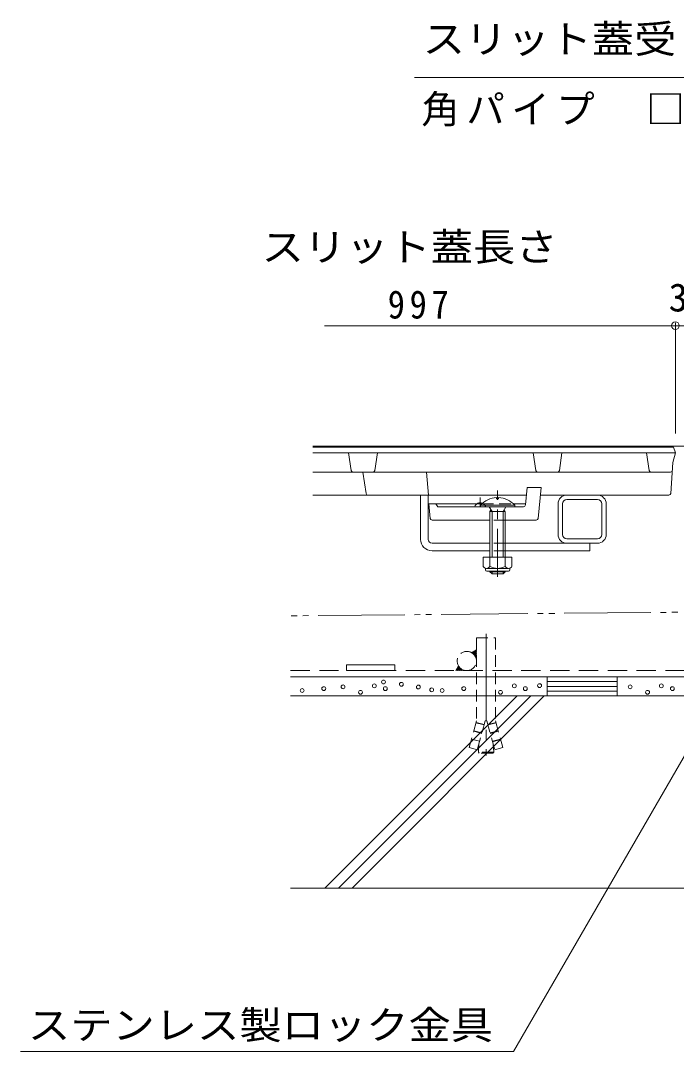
# Model space of a CAD drawing. Units: millimetres at full size, sheet at 1:5; details may follow other scales. Extents: x -1782 to 1922, y -1359 to 1336.
# Drawn here: x -1782 to -1441, y -907 to -370 of the extents above; entities that cross this region are included whole.
import ezdxf
from ezdxf.enums import TextEntityAlignment as Align

# ---------------------------------------------------------------- set-up
doc = ezdxf.new("R2010")
doc.units = ezdxf.units.MM
doc.header["$LTSCALE"] = 5
doc.header["$PDMODE"] = 32
doc.header["$PDSIZE"] = 4
for name, pattern in [('CHAIN1', [8, 5, -1, 1, -1]), ('CHAIN2', [12, 9, -1, 1, -1]), ('DASHED1', [1.8, 1.2, -0.6]), ('DASHED2', [3, 2, -1]), ('DOUBLE_CHAIN2', [12.8, 9, -1, 0.6, -0.6, 0.6, -1])]:
    doc.linetypes.add(name, pattern=pattern)
for name, color, linetype, lineweight in [('4-0_通り芯', 7, 'Continuous', 9), ('4-2_給水施設', 3, 'Continuous', 9), ('4-4_ハッチ', 7, 'Continuous', 9), ('4-5_図形', 7, 'Continuous', 9), ('4-E_補助線（青）', 7, 'Continuous', 9)]:
    doc.layers.add(name, color=color, linetype=linetype, lineweight=lineweight)
doc.styles.add('ＭＳ ゴシック', font='')
doc.styles.get('ＭＳ ゴシック').set_extended_font_data('MS Gothic')

msp = doc.modelspace()

# ---------------------------------------------------------------- linework, layer by layer
at = {"layer": '4-0_通り芯'}
for p, q in [((-249.529, -591.851), (-1629.529, -591.851)), ((-1573.549, -640.351), (-1573.549, -617.351)), ((-1569.589, -640.351), (-1569.589, -617.351)), ((-1502.029, -637.851), (-1502.029, -621.851)), ((-1499.729, -621.851), (-1499.729, -637.851)), ((-1497.529, -617.351), (-1481.529, -617.351)), ((-1497.529, -619.651), (-1481.529, -619.651)), ((-1479.329, -637.851), (-1479.329, -621.851)), ((-1477.119, -621.851), (-1477.029, -621.851)), ((-1477.029, -637.851), (-1477.029, -621.851)), ((-1567.589, -642.351), (-1537.524, -642.351)), ((-1529.524, -642.351), (-1481.549, -642.351)), ((-1497.529, -640.051), (-1481.529, -640.051)), ((-1485.549, -646.351), (-1485.549, -642.351)), ((-1567.549, -646.351), (-1537.524, -646.351)), ((-1529.524, -646.351), (-1485.549, -646.351)), ((-1612.029, -705.651), (-1612.029, -708.651)), ((-1612.029, -705.651), (-1587.029, -705.651)), ((-1587.029, -705.651), (-1587.029, -708.651)), ((-1641.189, -711.851), (-237.868, -711.851)), ((-1612.029, -708.651), (-1587.029, -708.651))]:
    msp.add_line(p, q, dxfattribs=at)
at = {"layer": '4-0_通り芯', "color": 4, "linetype": 'CHAIN1'}
msp.add_line((-1533.524, -659.81), (-1533.524, -614.896), dxfattribs=at)
at = {"layer": '4-0_通り芯', "color": 6}
for p, q in [((-1534.024, -618.562), (-1534.024, -619.351)), ((-1534.024, -619.351), (-1533.024, -619.351)), ((-1533.022, -618.562), (-1533.022, -619.351)), ((-1542.424, -622.651), (-1542.424, -623.351)), ((-1524.624, -622.651), (-1542.424, -622.651)), ((-1524.624, -623.351), (-1542.424, -623.351)), ((-1537.874, -623.351), (-1536.424, -625.851)), ((-1537.524, -625.851), (-1537.524, -649.651)), ((-1537.501, -625.851), (-1536.964, -624.92)), ((-1537.501, -625.851), (-1529.524, -625.851)), ((-1536.424, -625.851), (-1536.424, -649.651)), ((-1529.174, -623.351), (-1530.624, -625.851)), ((-1530.624, -625.851), (-1530.624, -649.651)), ((-1529.524, -625.851), (-1530.073, -624.901)), ((-1529.524, -625.851), (-1529.524, -649.651)), ((-1524.624, -622.651), (-1524.624, -623.351)), ((-1537.524, -656.951), (-1537.524, -657.251)), ((-1529.524, -657.251), (-1537.524, -657.251)), ((-1536.424, -656.951), (-1536.424, -658.351))]:
    msp.add_line(p, q, dxfattribs=at)
at = {"layer": '4-0_通り芯', "linetype": 'DASHED1'}
for p, q in [((-1529.524, -642.351), (-1537.524, -642.351)), ((-1529.524, -646.351), (-1537.524, -646.351))]:
    msp.add_line(p, q, dxfattribs=at)
at = {"layer": '4-0_通り芯', "color": 2}
for p, q in [((-1541.024, -649.651), (-1541.024, -654.451)), ((-1526.024, -649.651), (-1541.024, -649.651)), ((-1537.524, -649.651), (-1537.524, -654.451)), ((-1529.524, -649.651), (-1529.524, -654.451)), ((-1526.024, -649.651), (-1526.024, -654.451)), ((-1539.874, -656.201), (-1539.874, -655.36)), ((-1527.774, -655.451), (-1539.274, -655.451)), ((-1539.124, -656.951), (-1527.924, -656.951)), ((-1527.174, -656.201), (-1527.174, -655.36))]:
    msp.add_line(p, q, dxfattribs=at)
at = {"layer": '4-0_通り芯', "linetype": 'DASHED2'}
msp.add_line((-1641.189, -708.651), (-237.868, -708.651), dxfattribs=at)
at = {"layer": '4-0_通り芯', "color": 6}
for points in [[(-1530.624, -656.951), (-1530.624, -658.351), (-1536.424, -658.351), (-1537.524, -657.251)], [(-1529.524, -656.951), (-1529.524, -657.251), (-1530.624, -658.351)]]:
    msp.add_lwpolyline(points, dxfattribs=at)
for centre, start, end in [((-1533.524, -630.251), 92.44928, 139.50492), ((-1533.524, -630.251), 40.49508, 87.54192), ((-1533.424, -630.251), 87.54192, 87.55072)]:
    msp.add_arc(centre, 11.7, start, end, dxfattribs=at)
at = {"layer": '4-0_通り芯'}
for centre, radius, start, end in [((-1497.529, -621.851), 4.5, 90, 180), ((-1497.529, -621.851), 2.2, 90, 180), ((-1481.529, -621.851), 4.5, 0, 90), ((-1481.529, -621.851), 2.2, 0, 90), ((-1497.529, -637.851), 4.5, 180, 270), ((-1497.529, -637.851), 2.2, 180, 270), ((-1481.529, -637.851), 2.2, 270, 0), ((-1481.529, -637.851), 4.5, 270, 0), ((-1567.549, -640.351), 6, 180, 270), ((-1567.589, -640.351), 2, 180, 270)]:
    msp.add_arc(centre, radius, start, end, dxfattribs=at)
at = {"layer": '4-0_通り芯', "color": 2}
for centre, radius, start, end in [((-1539.274, -653.42), 2.031, 210.51797, 329.48203), ((-1539.124, -656.201), 0.75, 180, 270), ((-1533.524, -646.951), 8.5, 241.92867, 298.07147), ((-1527.774, -653.42), 2.031, 210.51451, 329.48514), ((-1527.924, -656.201), 0.75, 270, 0)]:
    msp.add_arc(centre, radius, start, end, dxfattribs=at)
at = {"layer": '4-2_給水施設'}
for p, q in [((-1629.529, -592.351), (-1442.029, -592.351)), ((-1442.029, -592.351), (-1441.029, -595.351)), ((-1629.529, -595.351), (-1441.029, -595.351)), ((-1609.656, -604.499), (-1611.029, -595.351)), ((-1597.401, -604.499), (-1596.029, -595.351)), ((-1513.656, -604.499), (-1515.029, -595.351)), ((-1501.401, -604.499), (-1500.029, -595.351)), ((-1454.656, -604.499), (-1456.029, -595.351)), ((-1443.462, -616.422), (-1442.313, -600.351)), ((-1442.313, -600.351), (-1441.029, -595.351)), ((-1443.602, -605.351), (-1629.529, -605.351)), ((-1601.856, -616.499), (-1603.529, -605.351)), ((-1569.529, -617.351), (-1570.49, -605.351)), ((-1518.995, -622.451), (-1518.085, -613.351)), ((-1518.085, -613.351), (-1510.849, -613.351)), ((-1512.459, -629.451), (-1510.849, -613.351)), ((-1629.529, -617.351), (-1518.485, -617.351)), ((-1569.249, -621.851), (-1541.693, -621.851)), ((-1569.242, -621.938), (-1569.249, -621.851)), ((-1568.624, -629.433), (-1569.242, -621.938)), ((-1564.585, -623.351), (-1565.585, -621.851)), ((-1525.435, -621.851), (-1518.935, -621.851)), ((-1444.46, -617.351), (-1511.249, -617.351)), ((-1542.424, -623.351), (-1564.585, -623.351)), ((-1519.99, -623.351), (-1524.624, -623.351)), ((-1567.628, -630.351), (-1537.524, -630.351)), ((-1529.524, -630.351), (-1513.454, -630.351))]:
    msp.add_line(p, q, dxfattribs=at)
at = {"layer": '4-2_給水施設', "linetype": 'DASHED1'}
for p, q in [((-1542.585, -623.351), (-1542.585, -618.548)), ((-1541.693, -621.851), (-1525.435, -621.851)), ((-1524.624, -623.351), (-1542.424, -623.351)), ((-1529.524, -630.351), (-1537.524, -630.351))]:
    msp.add_line(p, q, dxfattribs=at)
at = {"layer": '4-2_給水施設'}
for centre, radius, start, end in [((-1608.668, -604.351), 1, 188.53077, 270), ((-1598.39, -604.351), 1, 270, 351.46923), ((-1512.668, -604.351), 1, 188.53077, 270), ((-1502.39, -604.351), 1, 270, 351.46923), ((-1453.668, -604.351), 1, 188.53077, 270), ((-1443.602, -604.351), 1, 270, 355.91), ((-1600.868, -616.351), 1, 188.53077, 270), ((-1444.46, -616.351), 1, 270, 355.91), ((-1542.585, -624.351), 3, 67.01287, 160.52878), ((-1519.99, -622.351), 1, 270, 354.28941), ((-1567.628, -629.351), 1, 184.70785, 270), ((-1513.454, -629.351), 1, 270, 354.28941)]:
    msp.add_arc(centre, radius, start, end, dxfattribs=at)
at = {"layer": '4-2_給水施設', "linetype": 'DASHED1'}
msp.add_arc((-1542.585, -624.351), 3, 19.47122, 67.01287, dxfattribs=at)
at = {"layer": '4-4_ハッチ'}
for p, q in [((-1431.887, -529.189), (-1623.47, -529.189)), ((-1441.029, -527.689), (-1441.029, -585.351))]:
    msp.add_line(p, q, dxfattribs=at)
msp.add_point((-1441.029, -529.189), dxfattribs=at)
at = {"layer": '4-5_図形'}
for p, q in [((-1576.682, -400.036), (-1307.951, -400.036)), ((-1374.819, -646.351), (-1525.172, -906.771)), ((-1781.59, -906.771), (-1525.172, -906.771))]:
    msp.add_line(p, q, dxfattribs=at)
at = {"layer": '4-E_補助線（青）', "linetype": 'DOUBLE_CHAIN2'}
msp.add_line((-237.868, -667.351), (-1641.189, -680.131), dxfattribs=at)
at = {"layer": '4-E_補助線（青）', "linetype": 'DASHED1'}
for p, q in [((-1544.524, -691.651), (-1544.529, -734.856)), ((-1544.524, -691.651), (-1534.524, -691.651)), ((-1534.524, -691.651), (-1534.529, -734.856)), ((-1547.026, -699.321), (-1544.525, -697.877)), ((-1544.525, -701.516), (-1546.832, -699.209)), ((-1544.525, -701.162), (-1546.608, -699.079)), ((-1544.525, -700.809), (-1546.383, -698.95)), ((-1544.525, -700.455), (-1546.159, -698.821)), ((-1544.525, -700.102), (-1545.935, -698.691)), ((-1544.525, -699.748), (-1545.711, -698.562)), ((-1544.525, -699.395), (-1545.487, -698.432)), ((-1544.525, -699.041), (-1545.263, -698.303)), ((-1544.525, -701.869), (-1545.135, -701.259)), ((-1544.525, -698.688), (-1545.039, -698.174)), ((-1544.525, -702.223), (-1544.839, -701.908)), ((-1544.525, -698.334), (-1544.814, -698.044)), ((-1544.525, -702.576), (-1544.679, -702.422)), ((-1544.525, -697.98), (-1544.59, -697.915)), ((-1553.856, -706.151), (-1555.299, -708.651)), ((-1554.007, -708.651), (-1554.826, -707.831)), ((-1553.653, -708.651), (-1554.697, -707.607)), ((-1553.299, -708.651), (-1554.567, -707.383)), ((-1552.946, -708.651), (-1554.438, -707.159)), ((-1552.592, -708.651), (-1554.308, -706.935)), ((-1552.239, -708.651), (-1554.179, -706.711)), ((-1551.885, -708.651), (-1554.05, -706.487)), ((-1553.508, -706.675), (-1553.92, -706.262)), ((-1551.532, -708.651), (-1552.55, -707.633)), ((-1555.067, -708.651), (-1555.214, -708.504)), ((-1554.714, -708.651), (-1555.085, -708.28)), ((-1554.36, -708.651), (-1554.956, -708.056)), ((-1551.178, -708.651), (-1551.653, -708.176)), ((-1550.825, -708.651), (-1551.069, -708.407)), ((-1550.471, -708.651), (-1550.584, -708.538)), ((-1550.229, -708.529), (-1550.268, -708.673)), ((-1544.529, -734.856), (-1548.228, -748.661)), ((-1541.687, -741.096), (-1545.898, -739.967)), ((-1540.575, -736.942), (-1544.785, -735.814)), ((-1540.523, -736.749), (-1544.734, -735.621)), ((-1540.015, -734.856), (-1544.017, -749.789)), ((-1540.015, -734.856), (-1539.042, -734.856)), ((-1539.042, -734.856), (-1535.041, -749.789)), ((-1538.535, -736.749), (-1534.324, -735.621)), ((-1538.483, -736.942), (-1534.272, -735.814)), ((-1537.37, -741.096), (-1533.159, -739.967)), ((-1534.529, -734.856), (-1530.83, -748.661)), ((-1542.852, -745.442), (-1547.063, -744.314)), ((-1541.739, -741.289), (-1545.95, -740.161)), ((-1537.318, -741.289), (-1533.107, -740.161)), ((-1536.205, -745.442), (-1531.994, -744.314)), ((-1536.154, -745.635), (-1531.943, -744.507)), ((-1544.017, -749.789), (-1548.228, -748.661)), ((-1543.529, -751.151), (-1543.23, -746.875)), ((-1535.529, -751.151), (-1535.828, -746.875)), ((-1535.041, -749.789), (-1530.83, -748.661)), ((-1535.529, -751.151), (-1543.529, -751.151)), ((-1543.529, -751.151), (-1543.029, -751.651)), ((-1536.029, -751.651), (-1543.029, -751.651)), ((-1535.529, -751.151), (-1536.029, -751.651))]:
    msp.add_line(p, q, dxfattribs=at)
at = {"layer": '4-E_補助線（青）', "linetype": 'CHAIN2'}
msp.add_line((-1539.529, -689.548), (-1539.529, -752.744), dxfattribs=at)
at = {"layer": '4-E_補助線（青）', "color": 2}
for p, q in [((-1471.266, -711.851), (-1507.791, -711.851)), ((-1507.791, -711.851), (-1507.791, -721.851)), ((-1471.266, -721.851), (-1471.266, -711.851)), ((-1471.266, -714.351), (-1507.791, -714.351)), ((-1471.266, -716.851), (-1507.791, -716.851)), ((-237.868, -721.851), (-1641.189, -721.851)), ((-1623.38, -821.851), (-1523.38, -721.851)), ((-1616.309, -821.851), (-1516.309, -721.851)), ((-1609.238, -821.851), (-1509.238, -721.851)), ((-1471.266, -719.351), (-1507.791, -719.351)), ((-237.868, -821.851), (-1641.189, -821.851))]:
    msp.add_line(p, q, dxfattribs=at)
at = {"layer": '4-E_補助線（青）'}
for centre in [(-1635.158, -718.972), (-1623.926, -718.016), (-1613.888, -717.06), (-1597.636, -716.582), (-1592.88, -714.576), (-1591.9, -718.016), (-1583.559, -715.771), (-1574.716, -717.205), (-1567.785, -718.639), (-1562.344, -718.972), (-1551.111, -718.016), (-1524.822, -716.582), (-1519.086, -718.016), (-1511.675, -716.459), (-1464.595, -717.06), (-1448.343, -716.582), (-1442.607, -718.016), (-1604.806, -719.928), (-1531.992, -719.928), (-1455.513, -719.928)]:
    msp.add_circle(centre, 1, dxfattribs=at)
at = {"layer": '4-E_補助線（青）', "linetype": 'DASHED1'}
for start, end in [(60, 0), (360, 60)]:
    msp.add_arc((-1549.526, -703.651), 5, start, end, dxfattribs=at)

# ---------------------------------------------------------------- texts
at = {"layer": '4-4_ハッチ', "color": 2, "style": 'ＭＳ ゴシック'}
msp.add_text('3', height=14.66, dxfattribs=at).set_placement((-1444.529, -526.189), align=Align.BOTTOM_LEFT)
at = {"layer": '4-4_ハッチ', "color": 2, "insert": (-1590.682, -525.692), "char_height": 14.66, "attachment_point": 7, "style": 'ＭＳ ゴシック'}
msp.add_mtext('\\T1.27;\\W0.9;997', dxfattribs=at)
at = {"layer": '4-5_図形', "color": 2, "style": 'ＭＳ ゴシック', "width": 1.1}
for s, p in [('スリット蓋受', (-1572.463, -391.729)), ('スリット蓋長さ', (-1656.302, -499.967)), ('ステンレス製ロック金具', (-1777.8, -904.794))]:
    msp.add_text(s, height=14.66, dxfattribs=at).set_placement(p, align=Align.BOTTOM_LEFT)
at = {"layer": '4-5_図形', "color": 2, "insert": (-1573.175, -425.533), "char_height": 14.66, "attachment_point": 7, "style": 'ＭＳ ゴシック'}
msp.add_mtext('\\T1.17;角パイプ\u3000□25×25×2.3', dxfattribs=at)

doc.saveas('drawing.dxf')
